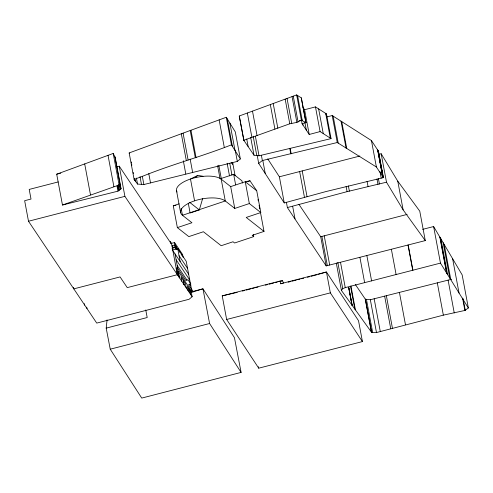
<?xml version="1.0" encoding="UTF-8"?>
<svg xmlns="http://www.w3.org/2000/svg" width="493" height="493" viewBox="0 0 493 493"><rect width="100%" height="100%" fill="white"/><g stroke="black" fill="none" stroke-linecap="round" stroke-linejoin="round"><path stroke-width="0.74" d="M192.615 291.505L202.956 288.83L234.458 337.73L241.095 372.406L141.731 398.091L110.235 349.198L106.198 328.135L107.067 319.902M190.569 212.847L199.32 209.926L202.648 198.531M341.415 290.439L342.74 288.676L345.248 287.629L440.465 263.108L468.35 307.983L464.881 310.454L443.349 315.144L376.479 332.553L371.549 332.3L341.415 290.439L336.288 263.034M232.431 164.354L232.881 163.818L231.889 162.326M195.524 177.474L197.736 175.409L203.036 176.254M190.914 290.18L192.141 296.724L189.096 299.269L96.739 323.1L28.495 221.24L24.65 200.694L31.01 199.055L29.21 189.417L58.229 181.929M240.35 158.943L237.318 161.421L143.876 184.536L137.541 184.074L134.114 179.427L129.16 152.941L226.287 117.266L235.278 131.859L240.35 158.943L231.445 144.837L226.287 117.266M117.975 191.155L121.068 188.757L115.196 157.372L113.211 153.446L56.701 174.202L62.469 205.026L117.975 191.155L117.001 185.935M258.696 163.393L262.368 160.527L337.261 142.526L376.387 166.998L383.412 177.622L325.744 191.617L284.27 202.931L258.696 163.393L257.18 155.295M305.993 122.615L301.371 97.916L296.65 94.909L239.259 115.991L243.807 140.277L289.773 123.792L296.878 122.393L301.389 120.23L305.993 122.615L302.067 123.663L301.488 120.575M197.736 175.409L190.489 179.021L194.575 200.836A23.682 9.404 -10.6 0 0 182.453 215.287L191.937 222.737L177.357 227.606L173.277 205.791L179.107 203.843M134.114 179.427L143.352 175.958C172.304 164.292 202.432 156.299 231.445 144.837M62.469 205.026L119.115 184.992L121.068 188.757M220.192 178.805L233.657 174.306L241.958 180.826L242.383 183.082M177.036 192.024A23.682 9.404 -10.6 0 1 192.486 178.392A23.682 9.404 -10.6 0 1 221.191 179.162L230.681 186.613L245.255 181.744L249.969 180.789L256.724 190.748L260.803 212.563L246.223 217.438L264.014 231.408L252.169 235.364L253.747 236.609L234.613 243L233.035 241.761L221.184 245.717L203.399 231.741L188.819 236.615L177.357 227.606M247.079 181.757L249.969 180.789M194.575 200.836A23.682 9.404 -10.6 0 1 225.276 200.978L234.76 208.428L249.341 203.56L260.803 212.563M193.743 291.646L202.956 288.83L209.593 323.513L241.095 372.406M314.811 275.34L316.993 274.712M318.447 274.293L326.446 271.994L358.522 320.703L362.429 341.581L258.72 368.179L226.644 319.47L222.226 295.868L280.123 281.016L282.526 280.764L283.413 282.896M302.067 123.663L309.222 134.472L320.093 131.588L331.068 138.613L259.028 155.794L254.012 155.215L243.807 140.277M287.382 207.559L347.09 191.648L386.494 182.2L403.132 209.87L425.274 240.596L326.181 265.912L287.382 207.559L286.396 202.266M303.01 107.338L304.594 109.717L315.471 106.895L326.44 113.883L331.068 138.613M56.701 174.202L60.75 173.154M298.98 204.422L320.715 236.732L407.144 214.4M106.198 328.135L147.197 317.535L145.749 309.974M110.235 349.198L209.593 323.513M116.274 166.948L119.251 166.178L171.724 244.503L177.375 274.687L127.243 287.622L120.076 276.924L73.802 288.867L73.519 287.357M28.495 221.24L124.902 196.356L192.141 296.724M267.754 158.888L279.377 176.79L359.835 156.041M377.934 151.376L378.476 151.234L383.412 177.622M379.222 154.254L381.169 153.754L397.765 181.171L419.759 211.14L425.274 240.596M170.954 243.499L174.571 242.562L182.607 254.554L183.131 257.358M172.02 248.367L175.49 247.474L176.759 249.366M172.18 250.043L177.726 248.614L186.237 261.315L191.919 291.677L193.361 291.807L188.585 284.677L190.896 284.079L188.03 279.796L185.713 280.394L177.307 267.841L176.149 268.137L191.919 291.677M422.655 229.362L433.618 226.54L462.151 274.866L468.35 307.983M191.155 292.374L193.361 291.807M242.383 291.061L244.614 290.488M246.106 290.106L250.561 288.966M252.052 288.584L254.277 288.011M255.768 287.629L257.993 287.055M265.431 285.151L267.662 284.578M269.147 284.196L273.603 283.056M275.094 282.674L277.325 282.101M278.81 281.719L282.526 280.764M280.123 281.016L280.634 283.746L326.446 271.994L330.353 292.867L362.429 341.581M288.208 282.169L290.426 281.595M291.905 281.22L296.336 280.079M297.815 279.704L300.034 279.13M301.513 278.755L303.731 278.188M307.422 277.239L309.641 276.672M311.12 276.29L314.072 275.532M226.644 319.47L330.353 292.867M326.656 116.97L332.214 115.559L371.439 140.548L378.476 151.234M299.325 120.699L302.215 119.972M325.59 114.099L326.44 113.883M355.385 284.541L365.362 299.226L370.342 299.738L451.637 279.235M222.226 295.868L237.176 292.367M173.277 205.791L175.97 205.248M280.634 283.746L283.037 283.493M231.655 162.93L232.881 163.818L235.106 175.718M231.1 162.419L232.881 163.818M256.724 190.748L245.255 181.744L249.341 203.56M189.663 202.346L199.32 209.926M129.16 152.941L129.517 153.44M175.107 245.07L175.995 247.967L175.52 247.252M177.591 248.78L177.116 248.065L177.388 249.52M177.788 249.064L178.263 249.778M179.125 251.06L179.6 251.775M179.791 252.059L180.272 252.773M181.128 254.055L181.609 254.77M181.8 255.054L182.274 255.768M171.693 243.505L170.412 241.595L170.677 243M179.051 255.701L187.562 268.408M172.883 250.684L188.653 274.225M176.124 259.712L189.743 280.042M177.209 265.53L187.001 280.141M189.552 283.956L190.828 285.86M191.321 292.361L187.309 286.371L188.123 290.734M239.259 115.991L243.955 140.505M463.087 298.666L465.275 310.35M462.563 298.08L464.881 310.454M452.611 258.708L459.051 293.113M444.236 244.528L450.83 279.734M443.133 242.648L449.764 278.089M440.878 238.828L447.539 274.447M440.132 237.571L446.831 273.35M448.106 280.129L454.25 312.956M439.842 237.071L446.553 272.937M433.618 226.54L440.465 263.108M437.309 282.853L443.349 315.144M397.765 181.171L403.132 209.87M408.204 245.052L412.906 270.195M408.019 245.101L412.727 270.238M381.169 153.754L386.494 182.2M378.267 150.913L383.203 177.301M378.057 150.599L382.993 176.975M377.94 150.42L382.876 176.796M377.817 150.236L382.753 176.605M377.632 149.952L382.87 177.757M379.967 171.546L381.2 178.127M371.439 140.548L376.387 166.998M378.427 178.694L379.425 184.031M391.399 249.415L396.119 274.644M399.422 292.404L405.486 324.795M376.979 178.984L377.977 184.302M367.069 181.313L368.055 186.582M386.358 295.701L392.453 328.27M384.645 296.133L390.746 328.745M341.729 121.623L346.752 148.448M366.884 255.719L371.611 280.961M341.02 121.173L346.055 148.054M374.162 298.776L380.276 331.462M370.342 299.738L376.479 332.553M348.391 185.916L349.364 191.136M359.933 257.457L364.635 282.6M333.169 116.175L338.21 143.093M346.117 186.446L347.09 191.648M332.214 115.559L337.261 142.526M366.447 299.337L372.64 332.405M365.362 299.226L371.549 332.3M365.251 299.066L371.445 332.146M325.682 113.396L330.31 138.12M318.638 108.916L323.235 133.467M350.93 285.885L355.422 309.894M350.702 287.16L354.8 309.068M315.471 106.895L320.093 131.588M348.865 287.739L352.175 305.395M348.767 287.585L352.07 305.247M348.613 287.376L351.922 305.056M340.54 262.455L345.248 287.629M337.816 262.375L342.74 288.676M304.594 109.717L309.222 134.472M301.254 97.842L305.876 122.535M304.908 122.504L306.369 130.288M324.228 235.82L329.7 265.061M297.562 95.488L302.246 120.508M302.708 123.589L302.998 125.142M296.65 94.909L301.389 120.23M321.867 236.43L327.327 265.616M320.715 236.732L326.181 265.912M293.267 96.153L298.092 121.968M292.053 96.597L296.878 122.393M302.209 170.898L307.034 196.67M287.049 98.434L291.751 123.552M299.639 171.564L304.495 197.502M285.157 99.13L289.773 123.792M290.26 148.794L291.19 153.773M289.853 148.868L290.784 153.847M292.7 206.542L295.011 218.892M273.208 103.518L277.83 128.186M270.324 104.578L274.915 129.104M279.377 176.79L284.27 202.931M262.831 160.57L265.265 173.579M261.456 155.646L262.368 160.527M252.49 111.128L257.044 135.47M255.405 136.419L259.028 155.794M253.162 136.173L256.779 155.505M247.35 113.02L251.861 137.134M250.672 137.368L254.012 155.215M246.74 139.008L248.133 146.47M258.024 199.412L258.295 200.867M259.115 205.23L259.793 208.866M260.495 212.6L264.014 231.408M253.328 234.354L253.747 236.609M235.21 150.149L237.318 161.421M229.898 123.127L234.995 150.353M227.285 118.887L232.443 146.427M233.657 174.306L235.629 184.838M229.744 163.257L231.969 175.157M219.145 119.885L224.309 147.462M227.131 163.245L229.498 175.884M230.681 186.613L234.76 208.428M258.443 366.706L258.72 368.179M218.787 165.235L221.295 178.626M221.191 179.162L225.276 200.978L182.453 215.287L181.177 208.465M217.616 165.722L219.983 178.367M190.957 130.244L196.078 157.637M190.212 130.516L195.32 157.809M190.15 159.097L192.64 172.39M183.082 133.135L188.098 159.935M181.301 133.788L186.274 160.379M183.322 160.761L185.793 173.967M188.277 203.178L190.107 212.958M176.519 190.742L180.598 212.557M189.984 290.365L190.803 294.728M188.646 288.368L189.466 292.731M186.311 288.023L185.491 283.66L183.341 280.449L184.16 284.812M177.726 248.614L180.142 261.518M183.92 284.455L183.106 280.092L180.956 276.881L181.769 281.244M177.197 249.236L176.445 247.067L176.858 249.248M174.571 242.562L175.798 249.107M175.033 253.895L177.893 269.166M178.3 271.347L179.526 277.892M179.162 277.362L178.349 272.999L176.913 270.854L177.733 275.217M172.119 245.674L172.532 247.856M148.781 173.628L150.531 182.971M142.341 176.334L143.876 184.536M140.018 176.679L141.448 184.32M136.413 178.053L137.541 184.074M135.02 179.409L135.328 181.054M131.224 161.944L131.434 163.047M131.637 164.151L131.847 165.254M133.19 172.427L133.393 173.53M134.324 178.497L134.632 180.148M119.251 166.178L124.902 196.356M114.9 156.78L120.779 188.221M119.053 184.339L120.033 189.571M113.211 153.446L119.115 184.992M118.166 185.011L119.14 190.236M117.864 185.257L118.838 190.477M117.611 185.448L118.585 190.662M108.029 155.35L113.901 186.724M84.697 163.922L90.496 194.914M86.719 307.096L86.99 308.55M84.426 303.676L84.697 305.13M174.534 245.052L172.605 245.551L173.012 247.732L174.941 247.233L174.534 245.052M176.254 246.783L175.779 246.069L176.667 248.965L176.254 246.783"/></g></svg>
